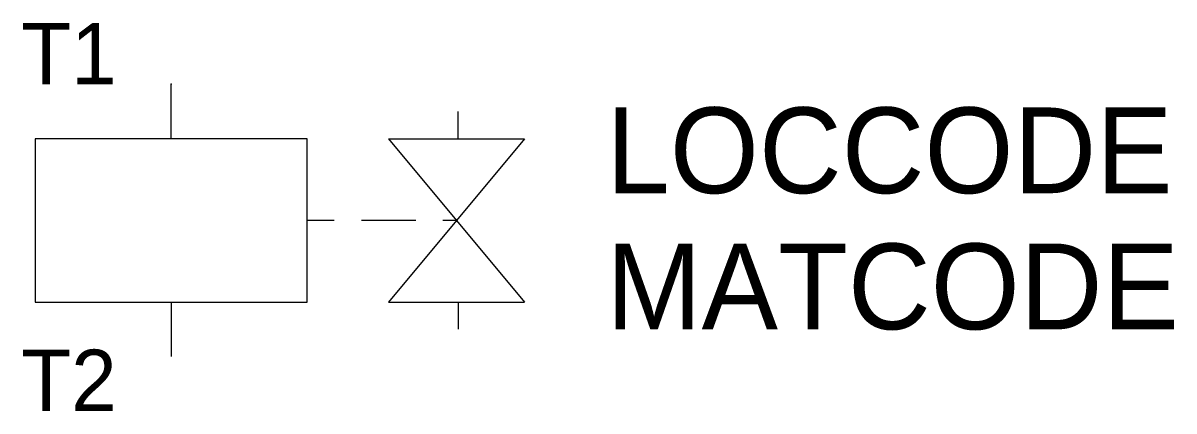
# Model space of a CAD drawing. Extents: x -5.4 to 36.9, y -7 to 7.2.
import ezdxf
from ezdxf.enums import TextEntityAlignment as Align

# ---------------------------------------------------------------- set-up
doc = ezdxf.new("R2010")
doc.units = 0
doc.layers.get('0').update_dxf_attribs({"linetype": 'CONTINUOUS'})
doc.layers.add('C', color=6, linetype='CONTINUOUS')
doc.layers.add('T2', color=1, linetype='CONTINUOUS')

msp = doc.modelspace()

# ---------------------------------------------------------------- linework, layer by layer
at = {"color": 0, "linetype": 'CONTINUOUS'}
for p, q in [((0, 3), (0, 5)), ((10.562, 3), (10.562, 4)), ((-5, 3), (-5, -3)), ((5, 3), (-5, 3)), ((5, -3), (5, 3)), ((8, 3), (13, 3)), ((8, 3), (13, -3)), ((13, 3), (8, -3)), ((6, 0), (5, 0)), ((9, 0), (7, 0)), ((10.5, 0), (10, 0)), ((-5, -3), (5, -3)), ((0, -3), (0, -5)), ((8, -3), (13, -3)), ((10.562, -3), (10.562, -4))]:
    msp.add_line(p, q, dxfattribs=at)
at = {"layer": 'C', "color": 0, "linetype": 'CONTINUOUS'}
msp.add_point((0, 5), dxfattribs=at)

# ---------------------------------------------------------------- texts
at = {"color": 0, "linetype": 'CONTINUOUS'}
for tag, p in [('LOCCODE', (16, 1)), ('MATCODE', (16, -4))]:
    msp.add_attdef(tag, p, '', height=3.15, dxfattribs=at)
at = {"layer": 'T2', "color": 0, "linetype": 'CONTINUOUS'}
for tag, p in [('T1', (-2, 5)), ('T2', (-2, -7))]:
    msp.add_attdef(tag, text='', height=2.25, dxfattribs=at).set_placement(p, align=Align.RIGHT)

doc.saveas('drawing.dxf')
